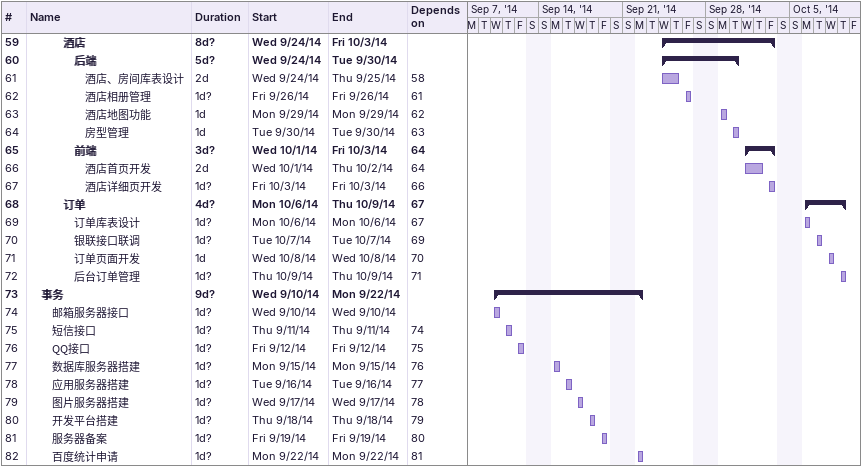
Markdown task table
| ID | Level | Task | Duration | Start | Finish | Predecessors |
|---|---|---|---|---|---|---|
| 59 | 4 | **酒店** | 8d? | 2014-09-24 | 2014-10-03 |  |
| 60 | 5 | **后端** | 5d? | 2014-09-24 | 2014-09-30 |  |
| 61 | 6 | 酒店、房间库表设计 | 2d | 2014-09-24 | 2014-09-25 | 58 |
| 62 | 6 | 酒店相册管理 | 1d? | 2014-09-26 | 2014-09-26 | 61 |
| 63 | 6 | 酒店地图功能 | 1d | 2014-09-29 | 2014-09-29 | 62 |
| 64 | 6 | 房型管理 | 1d | 2014-09-30 | 2014-09-30 | 63 |
| 65 | 5 | **前端** | 3d? | 2014-10-01 | 2014-10-03 | 64 |
| 66 | 6 | 酒店首页开发 | 2d | 2014-10-01 | 2014-10-02 | 64 |
| 67 | 6 | 酒店详细页开发 | 1d? | 2014-10-03 | 2014-10-03 | 66 |
| 68 | 4 | **订单** | 4d? | 2014-10-06 | 2014-10-09 | 67 |
| 69 | 5 | 订单库表设计 | 1d? | 2014-10-06 | 2014-10-06 | 67 |
| 70 | 5 | 银联接口联调 | 1d? | 2014-10-07 | 2014-10-07 | 69 |
| 71 | 5 | 订单页面开发 | 1d | 2014-10-08 | 2014-10-08 | 70 |
| 72 | 5 | 后台订单管理 | 1d? | 2014-10-09 | 2014-10-09 | 71 |
| 73 | 2 | **事务** | 9d? | 2014-09-10 | 2014-09-22 |  |
| 74 | 3 | 邮箱服务器接口 | 1d? | 2014-09-10 | 2014-09-10 |  |
| 75 | 3 | 短信接口 | 1d? | 2014-09-11 | 2014-09-11 | 74 |
| 76 | 3 | QQ接口 | 1d? | 2014-09-12 | 2014-09-12 | 75 |
| 77 | 3 | 数据库服务器搭建 | 1d? | 2014-09-15 | 2014-09-15 | 76 |
| 78 | 3 | 应用服务器搭建 | 1d? | 2014-09-16 | 2014-09-16 | 77 |
| 79 | 3 | 图片服务器搭建 | 1d? | 2014-09-17 | 2014-09-17 | 78 |
| 80 | 3 | 开发平台搭建 | 1d? | 2014-09-18 | 2014-09-18 | 79 |
| 81 | 3 | 服务器备案 | 1d? | 2014-09-19 | 2014-09-19 | 80 |
| 82 | 3 | 百度统计申请 | 1d? | 2014-09-22 | 2014-09-22 | 81 |
